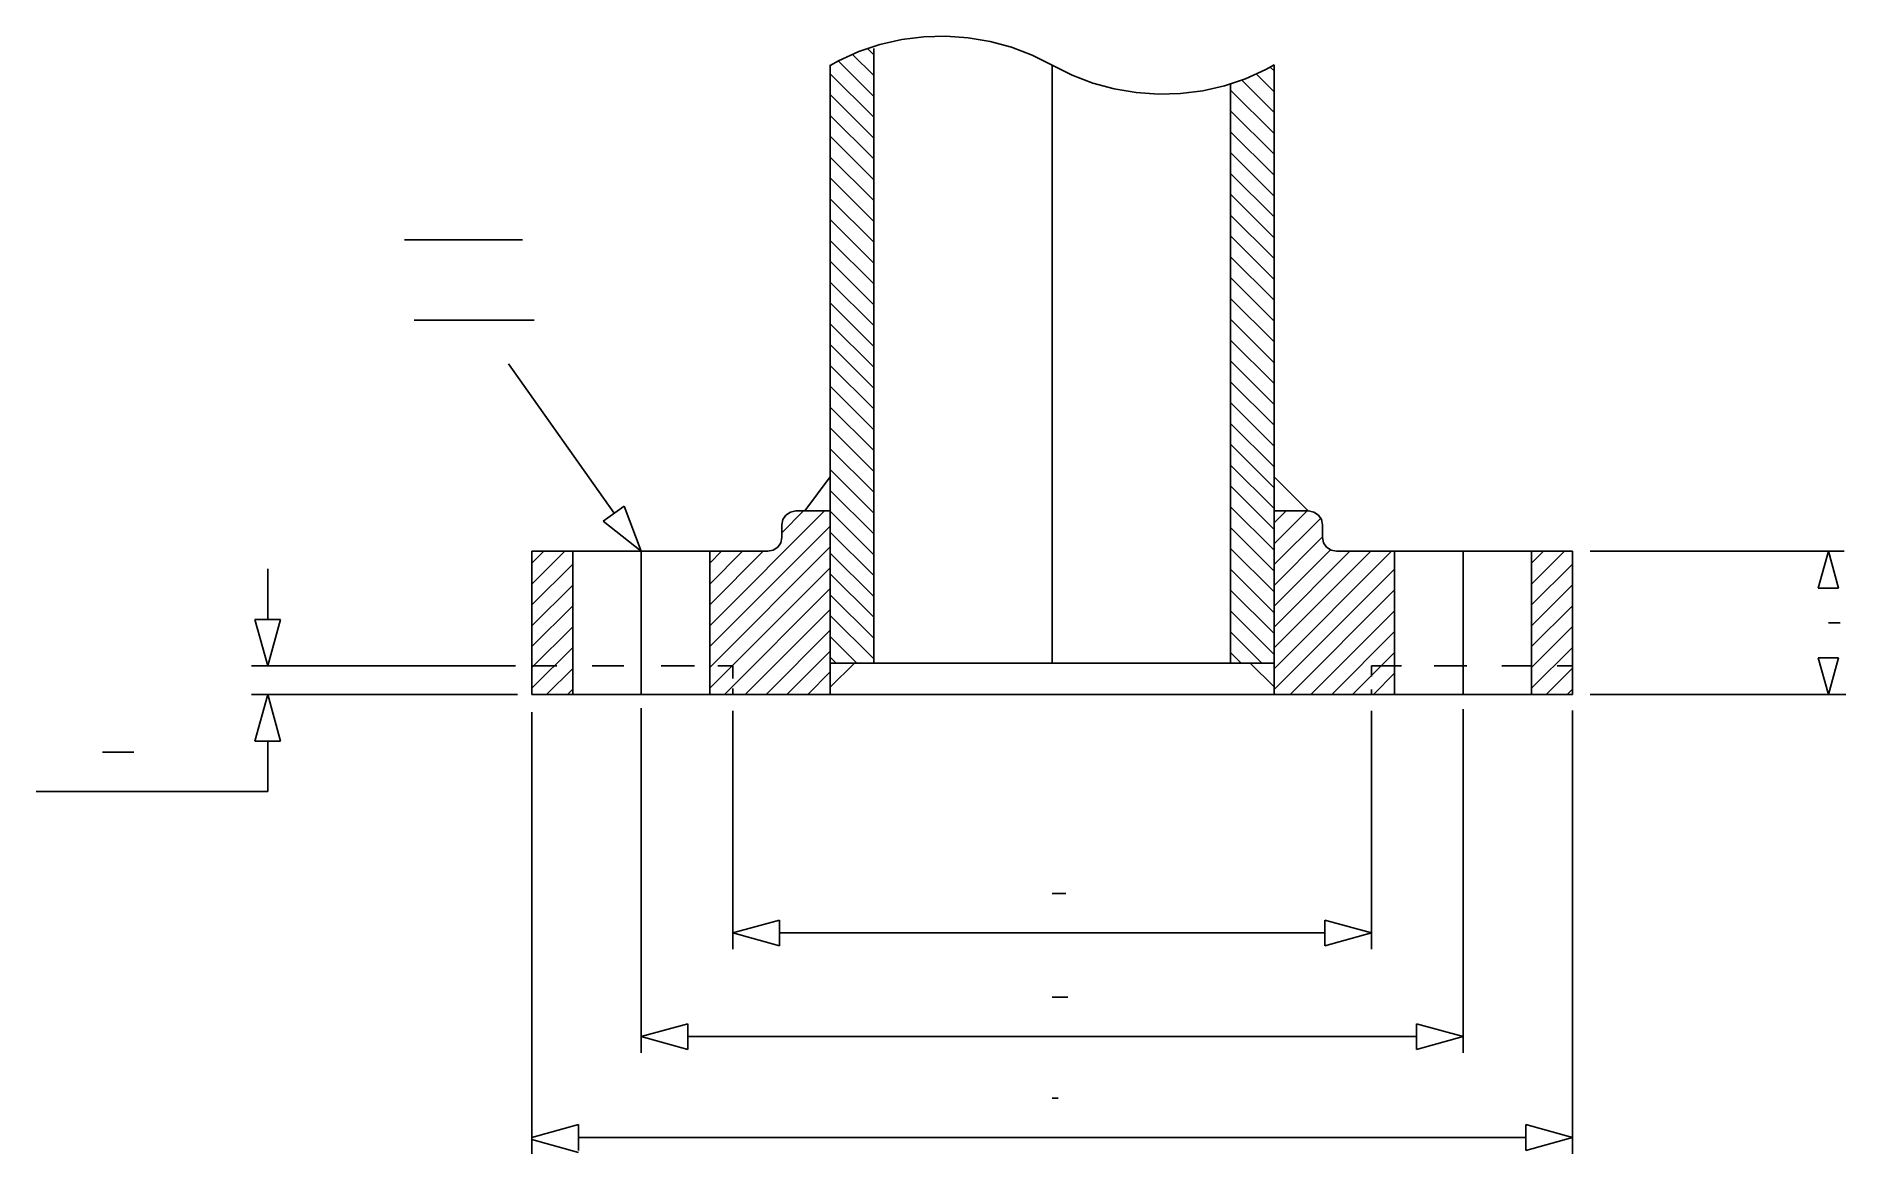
# Model space of a CAD drawing. Extents: x 341 to 1262, y 214 to 783.
import ezdxf

# ---------------------------------------------------------------- set-up
doc = ezdxf.new("R2010")
doc.units = 0
doc.header["$MEASUREMENT"] = 0
doc.layers.add('-1', color=7, linetype='CONTINUOUS')
doc.layers.add('1', color=7, linetype='CONTINUOUS')

msp = doc.modelspace()

# ---------------------------------------------------------------- linework, layer by layer
at = {"layer": '-1', "color": 2, "linetype": 'Continuous'}
for p, q in [((528.49, 679.45), (588.49, 679.45)), ((533.36, 638.49), (594.36, 638.49))]:
    msp.add_line(p, q, dxfattribs=at)
at = {"layer": '-1', "color": 3, "linetype": 'Continuous'}
for p, q in [((635.22, 540.17), (581.32, 616.3)), ((640.23, 543.83), (629.64, 536.1)), ((648.92, 520.81), (640.23, 543.83)), ((648.92, 520.81), (629.64, 536.1))]:
    msp.add_line(p, q, dxfattribs=at)
at = {"layer": '1', "color": 4, "linetype": 'Continuous'}
for p, q in [((804.02, 783.03), (792.71, 782.71)), ((815.31, 782.24), (804.02, 783.03)), ((759.72, 775.18), (749.39, 770.56)), ((767.24, 763.01), (756.31, 773.94)), ((770.45, 778.77), (759.72, 775.18)), ((767.24, 773.61), (763.96, 776.9)), ((767.24, 463.96), (767.24, 776.74)), ((781.48, 781.29), (770.45, 778.77)), ((792.71, 782.71), (781.48, 781.29)), ((826.46, 780.35), (815.31, 782.24)), ((837.38, 777.37), (826.46, 780.35)), ((847.95, 773.33), (837.38, 777.37)), ((745.12, 541.34), (745.12, 768.43)), ((749.39, 770.56), (745.13, 768.13)), ((767.24, 752.4), (749.09, 770.56)), ((858.08, 768.28), (847.95, 773.33)), ((858.08, 768.43), (858.08, 463.96)), ((858.08, 768.28), (868.21, 763.23)), ((956.45, 761.38), (966.78, 766)), ((966.78, 766), (971.03, 768.43)), ((971.03, 765.32), (969.02, 767.33)), ((971.03, 541.34), (971.03, 768.43)), ((767.24, 741.8), (745.12, 763.91)), ((868.21, 763.23), (878.78, 759.19)), ((878.78, 759.19), (889.7, 756.21)), ((889.7, 756.21), (900.85, 754.32)), ((923.46, 753.84), (934.68, 755.27)), ((934.68, 755.27), (945.71, 757.79)), ((945.71, 757.79), (956.45, 761.38)), ((948.92, 463.96), (948.92, 758.88)), ((971.03, 733.5), (948.92, 755.61)), ((971.03, 744.11), (954.39, 760.75)), ((971.03, 754.72), (961.92, 763.83)), ((767.24, 731.19), (745.12, 753.31)), ((900.85, 754.32), (912.14, 753.53)), ((912.14, 753.53), (923.46, 753.84)), ((767.24, 720.58), (745.12, 742.7)), ((971.03, 722.9), (948.92, 745.01)), ((767.24, 709.98), (745.12, 732.09)), ((971.03, 712.29), (948.92, 734.4)), ((767.24, 699.37), (745.12, 721.49)), ((971.03, 701.68), (948.92, 723.79)), ((767.24, 688.76), (745.12, 710.88)), ((971.03, 691.08), (948.92, 713.19)), ((767.24, 678.16), (745.12, 700.27)), ((971.03, 680.47), (948.92, 702.58)), ((971.03, 669.86), (948.92, 691.97)), ((767.24, 667.55), (745.12, 689.67)), ((767.24, 656.94), (745.12, 679.06)), ((971.03, 659.26), (948.92, 681.37)), ((767.24, 646.34), (745.12, 668.45)), ((971.03, 648.65), (948.92, 670.76)), ((767.24, 635.73), (745.12, 657.85)), ((971.03, 638.04), (948.92, 660.15)), ((767.24, 625.12), (745.12, 647.24)), ((971.03, 627.44), (948.92, 649.55)), ((767.24, 614.52), (745.12, 636.63)), ((971.03, 616.83), (948.92, 638.94)), ((971.03, 606.22), (948.92, 628.34)), ((767.24, 603.91), (745.12, 626.03)), ((971.03, 595.62), (948.92, 617.73)), ((767.24, 593.3), (745.12, 615.42)), ((767.24, 582.7), (745.12, 604.81)), ((971.03, 585.01), (948.92, 607.12)), ((767.24, 572.09), (745.12, 594.21)), ((971.03, 574.4), (948.92, 596.52)), ((767.24, 561.48), (745.12, 583.6)), ((971.03, 563.8), (948.92, 585.91)), ((767.24, 550.88), (745.12, 573)), ((971.03, 553.19), (948.92, 575.3)), ((767.24, 540.27), (745.12, 562.39)), ((971.03, 542.58), (948.92, 564.7)), ((745.12, 558.73), (732.27, 541.34)), ((971.03, 531.98), (948.92, 554.09)), ((971.03, 558.73), (988.42, 541.34)), ((767.24, 529.66), (745.12, 551.78)), ((971.03, 521.37), (948.92, 543.48)), ((683.78, 482.92), (742.21, 541.34)), ((720.46, 530.2), (731.6, 541.34)), ((767.24, 519.06), (745.12, 541.18)), ((971.03, 535.27), (977.11, 541.34)), ((971.03, 524.66), (987.65, 541.28)), ((971.03, 514.05), (994.75, 537.77)), ((683.78, 472.31), (745.12, 533.65)), ((767.24, 508.45), (745.12, 530.57)), ((971.03, 510.76), (948.92, 532.88)), ((971.03, 503.45), (995.72, 528.13)), ((593.32, 514.74), (599.4, 520.81)), ((593.32, 504.13), (610, 520.81)), ((648.92, 520.81), (648.92, 447.96)), ((683.78, 461.7), (745.12, 523.05)), ((683.78, 514.74), (689.86, 520.81)), ((683.78, 504.13), (700.46, 520.81)), ((683.78, 493.52), (711.07, 520.81)), ((767.24, 497.84), (745.12, 519.96)), ((971.03, 500.16), (948.92, 522.27)), ((971.03, 492.84), (999.74, 521.55)), ((971.03, 482.23), (1009.61, 520.81)), ((971.03, 471.63), (1020.22, 520.81)), ((971.03, 461.02), (1030.82, 520.81)), ((1067.24, 520.81), (1067.24, 447.96)), ((1102.1, 514.74), (1108.18, 520.81)), ((1102.1, 504.13), (1118.78, 520.81)), ((593.32, 493.52), (614.06, 514.27)), ((683.78, 451.1), (745.12, 512.44)), ((767.24, 487.24), (745.12, 509.36)), ((971.03, 489.55), (948.92, 511.66)), ((971.03, 450.41), (1032.38, 511.76)), ((1102.1, 493.52), (1122.89, 514.31)), ((593.32, 482.92), (614.06, 503.66)), ((691.25, 447.96), (745.12, 501.83)), ((767.24, 476.63), (745.12, 498.75)), ((971.03, 478.94), (948.92, 501.06)), ((979.18, 447.96), (1032.38, 501.16)), ((1102.1, 482.92), (1122.89, 503.7)), ((593.32, 472.31), (614.06, 493.05)), ((701.85, 447.96), (745.12, 491.23)), ((767.24, 466.02), (745.12, 488.14)), ((971.03, 468.34), (948.92, 490.45)), ((989.79, 447.96), (1032.38, 490.55)), ((1102.1, 472.31), (1122.89, 493.1)), ((593.32, 461.7), (614.06, 482.45)), ((712.46, 447.96), (745.12, 480.62)), ((964.81, 463.96), (948.92, 479.84)), ((1000.39, 447.96), (1032.38, 479.94)), ((1102.1, 461.7), (1122.89, 482.49)), ((593.32, 451.1), (614.06, 471.84)), ((723.07, 447.96), (745.12, 470.01)), ((758.7, 463.96), (745.12, 477.54)), ((1102.1, 451.1), (1122.89, 471.88)), ((600.79, 447.96), (614.06, 461.23)), ((748.1, 463.96), (745.12, 466.93)), ((745.12, 463.96), (971.03, 463.96)), ((745.12, 451.61), (757.46, 463.96)), ((954.2, 463.96), (948.92, 469.24)), ((971.03, 451.81), (958.89, 463.96)), ((1011, 447.96), (1032.38, 469.34)), ((1109.57, 447.96), (1122.89, 461.28)), ((733.67, 447.96), (745.12, 459.41)), ((1021.61, 447.96), (1032.38, 458.73)), ((611.39, 447.96), (614.06, 450.63)), ((1120.17, 447.96), (1122.89, 450.67))]:
    msp.add_line(p, q, dxfattribs=at)
at = {"layer": '1', "color": 7, "linetype": 'Continuous'}
for p, q in [((721.03, 536.98), (720.49, 534.28)), ((720.49, 534.28), (720.49, 527.87)), ((722.56, 539.28), (721.03, 536.98)), ((724.85, 540.81), (722.56, 539.28)), ((727.55, 541.34), (724.85, 540.81)), ((727.54, 541.34), (745.12, 541.34)), ((745.12, 541.34), (745.12, 447.96)), ((971.03, 541.34), (988.61, 541.34)), ((971.03, 541.34), (971.03, 447.96)), ((988.61, 541.34), (991.31, 540.81)), ((991.31, 540.81), (993.6, 539.28)), ((993.6, 539.28), (995.14, 536.98)), ((995.14, 536.98), (995.67, 534.28)), ((995.67, 534.28), (995.67, 527.87)), ((718.42, 522.88), (719.95, 525.17)), ((719.95, 525.17), (720.49, 527.87)), ((996.21, 525.17), (995.67, 527.87)), ((997.74, 522.88), (996.21, 525.17)), ((593.32, 520.81), (593.32, 447.96)), ((593.32, 520.81), (705.53, 520.81)), ((614.06, 520.81), (614.06, 447.96)), ((683.78, 520.81), (683.78, 447.96)), ((698.88, 520.81), (713.43, 520.81)), ((713.43, 520.81), (716.13, 521.35)), ((716.13, 521.35), (718.42, 522.88)), ((1000.03, 521.35), (997.74, 522.88)), ((1002.73, 520.81), (1000.03, 521.35)), ((1002.73, 520.81), (1122.89, 520.81)), ((1032.38, 520.81), (1032.38, 447.96)), ((1102.1, 520.81), (1102.1, 447.96)), ((1122.89, 520.81), (1122.89, 447.96)), ((593.32, 462.46), (606, 462.46)), ((624, 462.46), (640, 462.46)), ((659, 462.46), (676, 462.46)), ((688, 462.46), (695.57, 462.46)), ((695.57, 462.46), (695.57, 456)), ((1020.59, 462.46), (1020.59, 457.09)), ((1020.59, 462.46), (1035.88, 462.46)), ((1052.53, 462.46), (1069.16, 462.46)), ((1086.91, 462.46), (1101.71, 462.46)), ((1115.02, 462.46), (1122.89, 462.46)), ((593.32, 447.96), (1122.89, 447.96)), ((695.57, 451), (695.57, 447.96)), ((1020.59, 450.43), (1020.59, 447.96))]:
    msp.add_line(p, q, dxfattribs=at)
at = {"layer": '1', "color": 3, "linetype": 'Continuous'}
for p, q in [((1131.89, 520.81), (1261.19, 520.81)), ((1253.19, 520.81), (1248.01, 502.1)), ((1253.19, 520.81), (1258.36, 502.1)), ((458.84, 486.17), (458.84, 511.88)), ((1248.01, 502.1), (1258.36, 502.1)), ((458.84, 462.46), (452.29, 486.17)), ((465.4, 486.17), (452.29, 486.17)), ((458.84, 462.46), (465.4, 486.17)), ((585.02, 462.46), (450.54, 462.46)), ((1253.19, 447.96), (1248.01, 466.67)), ((1258.36, 466.67), (1248.01, 466.67)), ((1253.19, 447.96), (1258.36, 466.67)), ((586, 447.96), (450.54, 447.96)), ((458.84, 447.96), (452.29, 424.24)), ((458.84, 447.96), (465.4, 424.24)), ((1131.89, 447.96), (1262, 447.96)), ((593.32, 439), (593.32, 214.13)), ((648.92, 441), (648.92, 265.52)), ((695.57, 439.66), (695.57, 318.27)), ((1020.59, 439.66), (1020.59, 318.27)), ((1067.24, 440.44), (1067.24, 265.52)), ((1122.89, 439.71), (1122.89, 214.13)), ((452.29, 424.24), (465.4, 424.24)), ((458.84, 398.54), (458.84, 424.24)), ((458.84, 398.54), (340.99, 398.54)), ((695.57, 326.57), (719.28, 333.13)), ((719.28, 320.02), (719.28, 333.13)), ((1020.59, 326.57), (996.88, 333.13)), ((996.88, 333.13), (996.88, 320.02)), ((695.57, 326.57), (719.28, 320.02)), ((719.28, 326.57), (996.88, 326.57)), ((1020.59, 326.57), (996.88, 320.02)), ((648.92, 273.82), (672.63, 280.37)), ((672.63, 267.26), (672.63, 280.37)), ((1067.24, 273.82), (1043.53, 280.37)), ((1043.53, 280.37), (1043.53, 267.26)), ((648.92, 273.82), (672.63, 267.26)), ((672.63, 273.82), (1043.53, 273.82)), ((1067.24, 273.82), (1043.53, 267.26)), ((593.32, 222.43), (617.03, 228.99)), ((593.32, 221.43), (617.03, 214.88)), ((617.03, 215.87), (617.03, 228.99)), ((617.03, 222.43), (1099.17, 222.43)), ((1122.89, 222.43), (1099.17, 228.99)), ((1099.17, 228.99), (1099.17, 215.87)), ((1122.89, 222.43), (1099.17, 215.87))]:
    msp.add_line(p, q, dxfattribs=at)
at = {"layer": '1', "color": 5, "linetype": 'Continuous'}
for p, q in [((1253.19, 484.38), (1259.19, 484.38)), ((374.7, 418.66), (390.7, 418.66)), ((858.07, 346.57), (865.07, 346.57)), ((858.09, 293.82), (866.09, 293.82)), ((858.11, 242.43), (861.11, 242.43))]:
    msp.add_line(p, q, dxfattribs=at)

doc.saveas('drawing.dxf')
